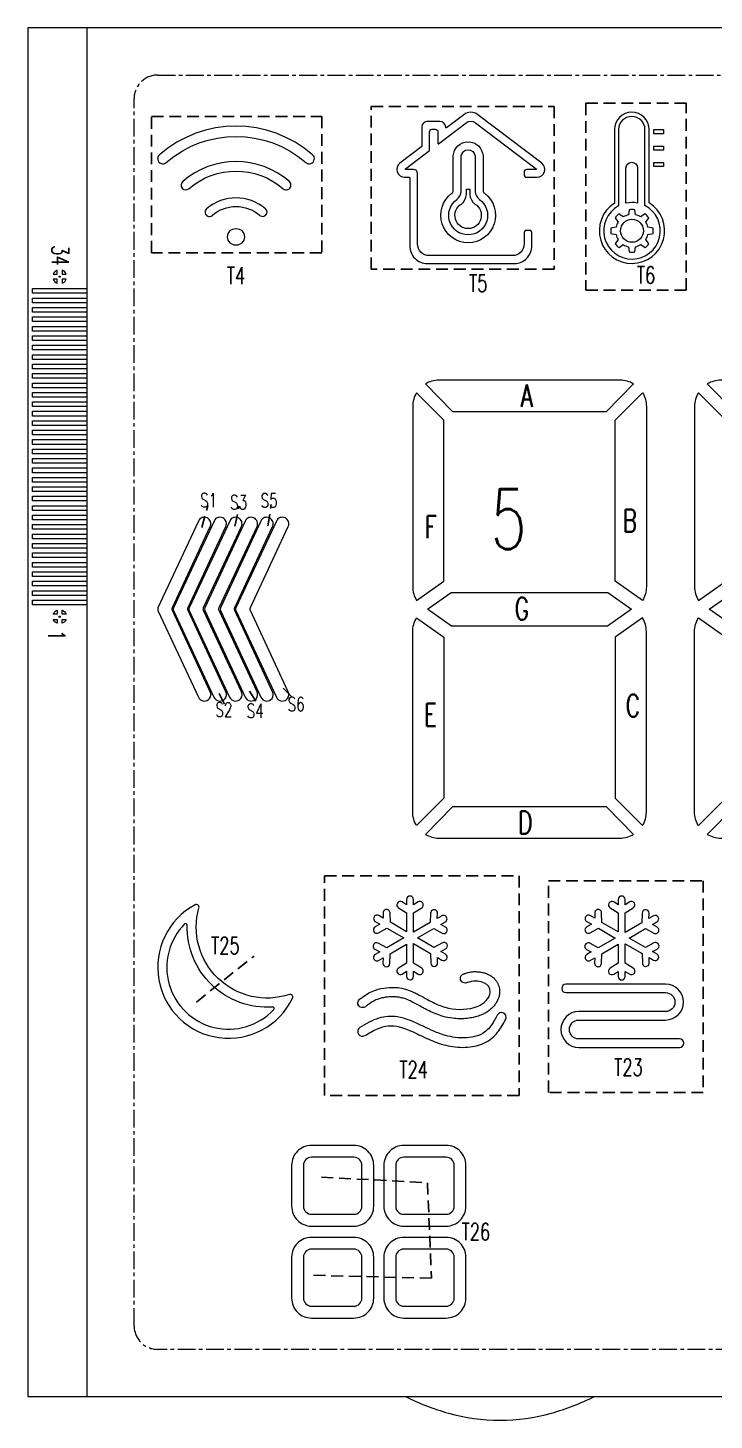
# Model space of a CAD drawing. Header units: millimetres. Extents: x 1979 to 4611, y 2266 to 2838.
# Drawn here: x 2974.8 to 3003.9, y 2682.5 to 2741.5 of the extents above; entities that cross this region are included whole.
import ezdxf

# ---------------------------------------------------------------- set-up
doc = ezdxf.new("R2010")
doc.units = ezdxf.units.MM
doc.linetypes.add('CENTER', pattern=[0.6, 0.375, -0.075, 0.075, -0.075])
doc.linetypes.add('DASHED', pattern=[0.75, 0.5, -0.25])
doc.layers.add('Dim', color=4, linetype='Continuous')
doc.layers.add('DWG', color=7, linetype='Continuous')
doc.layers.add('LCD', color=4, linetype='Continuous', lineweight=20)
doc.styles.get("Standard").update_dxf_attribs({"font": 'txt.shx', "bigfont": 'gbcbig.shx'})

# ---------------------------------------------------------------- blocks, each defined once
blk = doc.blocks.new('SPC')
at = {"layer": 'LCD'}
for points in [[(16.342, 52), (16.013, 52, -0.718034), (16.003, 52.03), (17.013, 52.798, 0.234266), (17.019, 52.811), (17.019, 53.589, -0.41484), (17.136, 53.705), (17.256, 53.704, -0.413587), (17.372, 53.588), (17.372, 53.105, 0.620396), (17.399, 53.092), (18.565, 53.979, -0.337132), (18.967, 53.979), (21.532, 52.028, -0.718303), (21.522, 51.998), (21.14, 51.998, 0.414318), (21.024, 51.882), (21.024, 51.783, 0.41411), (21.14, 51.667), (21.571, 51.667, 0.718303), (21.771, 52.262), (19.067, 54.319, 0.337132), (18.465, 54.319), (17.73, 53.76, -0.620396), (17.703, 53.773), (17.703, 53.787, 0.413587), (17.455, 54.035), (16.937, 54.036, 0.41484), (16.688, 53.788), (16.688, 52.968), (15.763, 52.264, 0.718034), (15.963, 51.669), (16.159, 51.668, -0.41411), (16.176, 51.652), (16.176, 48.761, 0.414214), (16.922, 48.015), (20.61, 48.015, 0.414214), (21.356, 48.761), (21.356, 49.299, 0.414214), (21.24, 49.415), (21.14, 49.415, 0.414214), (21.024, 49.299), (21.024, 48.844, -0.414214), (20.527, 48.346), (17.005, 48.346, -0.414214), (16.507, 48.844), (16.507, 51.834, 0.41411)], [(26.319, 53.687, 1), (24.851, 53.687), (24.851, 50.568, 3.486322), (26.319, 50.581)], [(11.779, 52.293, 1), (12.063, 52.621, 0.37367), (5.575, 52.621, 1), (5.859, 52.293, -0.37367)], [(25.026, 53.687), (25.026, 50.454, 4.039611), (26.144, 50.465), (26.144, 53.687, 1)], [(17.965, 50.989, 0.214015), (18.023, 51.099), (18.023, 52.573, -0.948577), (19.284, 52.573), (19.284, 51.099, 0.214015), (19.342, 50.989, -3.04756)], [(18.177, 50.725, 0.202499), (18.361, 51.068), (18.361, 52.573, -0.888352), (18.945, 52.573), (18.945, 51.068, 0.202499), (19.13, 50.725, -3.143835)], [(10.815, 51.183, 1), (11.078, 51.487, 0.37367), (6.56, 51.487, 1), (6.823, 51.183, -0.37367)], [(25.34, 50.57), (25.34, 52.059, -1), (25.829, 52.059), (25.829, 50.575, 0.103239)], [(9.833, 50.053, 1), (10.071, 50.327, 0.37367), (7.567, 50.327, 1), (7.805, 50.053, -0.37367)], [(18.367, 50.533, 0.204472), (18.582, 50.941), (18.584, 51.16), (18.723, 51.16), (18.724, 50.941, 0.204472), (18.94, 50.533, -3.624789)], [(24.918, 49.552), (24.7, 49.515, 0.064732), (24.701, 49.282), (24.918, 49.245, 0.084971), (25.008, 49.029), (24.881, 48.849, 0.064732), (25.046, 48.685), (25.226, 48.813, 0.084971), (25.442, 48.723), (25.48, 48.506, 0.064732), (25.712, 48.506), (25.749, 48.724, 0.084971), (25.965, 48.814), (26.146, 48.686, 0.064732), (26.31, 48.851), (26.182, 49.031, 0.084971), (26.271, 49.248), (26.489, 49.285, 0.064732), (26.489, 49.518), (26.271, 49.555, 0.084971), (26.181, 49.771), (26.308, 49.951, 0.064732), (26.144, 50.115), (25.963, 49.987, 0.084971), (25.747, 50.077), (25.709, 50.294, 0.064732), (25.477, 50.294), (25.44, 50.076, 0.084971), (25.224, 49.986), (25.043, 50.114, 0.064732), (24.879, 49.949), (25.007, 49.769, 0.084971)], [(16.303, 34.321, 0.139094), (16.469, 33.736), (17.623, 34.548), (17.623, 41.379), (16.469, 42.54, 0.139094), (16.303, 41.955)], [(17.417, 43.069, 0.136063), (16.843, 42.91), (17.997, 41.749), (24.509, 41.749), (25.663, 42.91, 0.136063), (25.09, 43.069)], [(26.203, 34.321, -0.139094), (26.037, 33.736), (24.883, 34.548), (24.883, 41.379), (26.037, 42.54, -0.139094), (26.203, 41.955)], [(28.244, 34.321, 0.139094), (28.41, 33.736), (29.564, 34.548), (29.564, 41.379), (28.41, 42.54, 0.139094), (28.244, 41.955)], [(28.784, 42.91), (29.938, 41.749), (36.45, 41.749), (37.604, 42.91, 0.136063), (37.031, 43.069), (29.358, 43.069, 0.136063)], [(7.728, 36.868, 1), (7.228, 37.101), (5.512, 33.421, 0.221646), (5.512, 33.311), (7.225, 29.638, 1.013416), (7.728, 29.864), (6.125, 33.303, -0.221714), (6.125, 33.43)], [(8.389, 36.868, 1), (7.889, 37.101), (6.173, 33.421, 0.221646), (6.173, 33.311), (7.886, 29.638, 1.013416), (8.389, 29.864), (6.785, 33.303, -0.221714), (6.785, 33.43)], [(9.05, 36.868, 1), (8.55, 37.101), (6.833, 33.421, 0.221646), (6.833, 33.311), (8.547, 29.638, 1.013416), (9.05, 29.864), (7.446, 33.303, -0.221714), (7.446, 33.43)], [(9.71, 36.868, 1), (9.21, 37.101), (7.494, 33.421, 0.221646), (7.494, 33.311), (9.207, 29.638, 1.013416), (9.71, 29.864), (8.107, 33.303, -0.221714), (8.107, 33.43)], [(10.371, 36.868, 1), (9.871, 37.101), (8.155, 33.421, 0.221646), (8.155, 33.311), (9.868, 29.638, 1.013416), (10.371, 29.864), (8.767, 33.303, -0.221714), (8.767, 33.43)], [(11.032, 36.868, 1), (10.532, 37.101), (8.815, 33.421, 0.221646), (8.815, 33.311), (10.529, 29.638, 1.013416), (11.032, 29.864), (9.428, 33.303, -0.221714), (9.428, 33.43)], [(17.623, 32.185), (17.623, 25.354), (16.469, 24.193, -0.139094), (16.303, 24.778), (16.303, 32.412, -0.139094), (16.469, 32.997)], [(24.883, 32.185), (24.883, 25.354), (26.037, 24.193, 0.139094), (26.203, 24.778), (26.203, 32.412, 0.139094), (26.037, 32.997)], [(29.564, 32.185), (29.564, 25.354), (28.41, 24.193, -0.139094), (28.244, 24.778), (28.244, 32.412, -0.139094), (28.41, 32.997)], [(25.09, 23.664, 0.136063), (25.663, 23.823), (24.509, 24.984), (17.997, 24.984), (16.843, 23.823, 0.136063), (17.417, 23.664)], [(37.031, 23.664, 0.136063), (37.604, 23.823), (36.45, 24.984), (29.938, 24.984), (28.784, 23.823, 0.136063), (29.358, 23.664)], [(7.091, 20.839, 1.37923), (11.215, 16.884, 0.66148), (11.081, 17.036, -0.601431), (7.248, 20.712, 0.66148)], [(17.541, 20.366), (17.346, 20.253), (17.353, 20.48, 1), (17.061, 20.488), (17.049, 20.082), (16.339, 19.672), (16.339, 20.496), (16.685, 20.71, 1), (16.532, 20.958), (16.339, 20.839), (16.339, 21.064, 1), (16.047, 21.064), (16.047, 20.839), (15.855, 20.958, 1), (15.702, 20.71), (16.047, 20.496), (16.047, 19.697), (15.357, 20.096), (15.345, 20.502, 1), (15.053, 20.493), (15.06, 20.267), (14.865, 20.379, 1), (14.719, 20.127), (14.914, 20.015), (14.715, 19.907, 1), (14.853, 19.65), (15.211, 19.843), (15.923, 19.432), (15.203, 19.016), (14.846, 19.209, 1), (14.707, 18.952), (14.906, 18.845), (14.716, 18.735, 1), (14.862, 18.482), (15.052, 18.592), (15.046, 18.366, 1), (15.337, 18.357), (15.349, 18.764), (16.047, 19.167), (16.047, 18.365), (15.702, 18.151, 1), (15.855, 17.903), (16.047, 18.022), (16.047, 17.802, 1), (16.339, 17.802), (16.339, 18.022), (16.532, 17.903, 1), (16.685, 18.151), (16.339, 18.365), (16.339, 19.192), (17.057, 18.777), (17.069, 18.371, 1), (17.36, 18.38), (17.354, 18.606), (17.544, 18.496, 1), (17.69, 18.749), (17.499, 18.859), (17.699, 18.966, 1), (17.56, 19.223), (17.202, 19.03), (16.507, 19.432), (17.195, 19.829), (17.553, 19.637, 1), (17.691, 19.894), (17.492, 20.001), (17.687, 20.113, 1)], [(25.304, 20.496), (25.651, 20.709, 1), (25.497, 20.958), (25.304, 20.839), (25.304, 21.064, 1), (25.012, 21.064), (25.012, 20.839), (24.82, 20.958, 1), (24.666, 20.709), (25.012, 20.496), (25.012, 19.696), (24.321, 20.095), (24.309, 20.501, 1), (24.017, 20.493), (24.024, 20.266), (23.829, 20.379, 1), (23.683, 20.126), (23.878, 20.014), (23.679, 19.906, 1), (23.817, 19.649), (24.175, 19.842), (24.888, 19.43), (24.168, 19.014), (23.81, 19.207, 1), (23.671, 18.95), (23.871, 18.843), (23.68, 18.733, 1), (23.826, 18.48), (24.017, 18.59), (24.01, 18.364, 1), (24.302, 18.355), (24.314, 18.762), (25.012, 19.165), (25.012, 18.363), (24.666, 18.149, 1), (24.82, 17.9), (25.012, 18.019), (25.012, 17.799, 1), (25.304, 17.799), (25.304, 18.019), (25.497, 17.9, 1), (25.651, 18.149), (25.304, 18.363), (25.304, 19.19), (26.023, 18.775), (26.035, 18.369, 1), (26.327, 18.377), (26.32, 18.604), (26.51, 18.494, 1), (26.656, 18.747), (26.466, 18.857), (26.665, 18.964, 1), (26.527, 19.221), (26.169, 19.028), (25.472, 19.43), (26.161, 19.828), (26.519, 19.635, 1), (26.658, 19.892), (26.458, 20), (26.653, 20.112, 1), (26.507, 20.365), (26.312, 20.253), (26.319, 20.479, 1), (26.027, 20.488), (26.015, 20.081), (25.304, 19.671)], [(10.369, 16.507, -0.441859), (6.749, 19.978, 0.68037), (6.639, 20.025, 1.013291), (10.421, 16.399, 0.68037)], [(18.59, 17.532, -1.016266), (18.467, 17.911, 0.014806), (18.501, 17.922, -0.015084), (18.631, 17.965, -0.042138), (18.81, 17.999, -0.035418), (18.982, 18.006, -0.028602), (19.144, 17.991, -0.023822), (19.3, 17.96, -0.036535), (19.467, 17.905, -0.039711), (19.601, 17.837, -0.032735), (19.691, 17.775, -0.037518), (19.776, 17.695, -0.03771), (19.85, 17.601, -0.035655), (19.907, 17.5, -0.03487), (19.95, 17.394, -0.036053), (19.977, 17.28, -0.038766), (19.988, 17.16, -0.041047), (19.979, 17.037, -0.018466), (19.968, 16.98, -0.016992), (19.954, 16.926, -0.015401), (19.936, 16.875, -0.013956), (19.917, 16.827, -0.023359), (19.874, 16.741, -0.027136), (19.804, 16.63, -0.033538), (19.696, 16.498, -0.032003), (19.574, 16.383, -0.030889), (19.44, 16.286, -0.029522), (19.299, 16.207, -0.034669), (19.086, 16.122, -0.029411), (18.813, 16.054, -0.026383), (18.54, 16.017, -0.02561), (18.266, 16.009, -0.025288), (17.993, 16.028, -0.038312), (17.592, 16.109, -0.045889), (17.001, 16.341, -0.005978), (16.876, 16.404, -0.004553), (16.715, 16.49, 0.011614), (16.268, 16.73, 0.029683), (15.994, 16.848, 0.02932), (15.818, 16.9, 0.029165), (15.636, 16.931, 0.027292), (15.447, 16.941, 0.013114), (15.351, 16.939, 0.012877), (15.255, 16.931, 0.012714), (15.159, 16.919, 0.012628), (15.063, 16.901, 0.026731), (14.879, 16.853, 0.029814), (14.707, 16.786, 0.033296), (14.55, 16.702, 0.020479), (14.389, 16.588, 0.002183), (14.301, 16.52, -1), (14.057, 16.835, -0.006712), (14.195, 16.94, -0.082648), (14.729, 17.222, -0.107137), (15.679, 17.327, -0.080322), (16.312, 17.149, -0.013124), (16.494, 17.062, -0.007808), (16.853, 16.869, 0.011823), (17.161, 16.706, 0.044328), (17.67, 16.501, 0.138633), (18.905, 16.484, 0.082465), (19.248, 16.635, 0.125105), (19.538, 16.957, 0.120319), (19.59, 17.152, 0.295573), (19.347, 17.523, 0.077837), (19.061, 17.6, 0.122996), (18.69, 17.566), (18.635, 17.547, -0.019427)], [(27.015, 17.116, -1), (27.015, 16.314), (23.345, 16.314, 1), (23.345, 14.795), (27.606, 14.795, 1), (27.606, 15.153), (23.345, 15.153, -1), (23.345, 15.956), (27.015, 15.956, 1), (27.015, 17.475), (22.796, 17.475, 1), (22.796, 17.116)], [(17.697, 15.302, -0.032613), (17.194, 15.482, -0.012231), (16.77, 15.675, 0.011254), (16.316, 15.887, 0.008922), (16.175, 15.944, 0.05621), (15.655, 16.087, 0.107877), (14.866, 16.033, 0.049817), (14.465, 15.864, 0.018829), (14.071, 15.633, 1), (14.281, 15.295, -0.006601), (14.532, 15.447, -0.027598), (14.807, 15.588, -0.166889), (15.745, 15.665, -0.036831), (16.074, 15.556, -0.016826), (16.56, 15.335, 0.020629), (17.241, 15.034, 0.055372), (18.003, 14.83, 0.073405), (18.836, 14.828, 0.045148), (19.18, 14.912, 0.12491), (19.798, 15.314, 0.066187), (20.165, 15.838, 0.005155), (20.239, 15.979, 1), (19.885, 16.161, -0.012908), (19.77, 15.947, -0.05768), (19.509, 15.588, -0.060537), (19.289, 15.403, -0.090325), (18.877, 15.24, -0.044699), (18.525, 15.198, -0.077914)], [(13.812, 7.222, 0.414214), (14.653, 8.063), (14.653, 9.799, 0.414214), (13.812, 10.64), (12.016, 10.64, 0.414214), (11.175, 9.799), (11.175, 8.063, 0.414214), (12.016, 7.222)], [(15.925, 10.64, 0.414214), (15.084, 9.799), (15.084, 8.063, 0.414214), (15.925, 7.222), (17.721, 7.222, 0.414214), (18.562, 8.063), (18.562, 9.799, 0.414214), (17.721, 10.64)], [(13.812, 7.722, 0.414214), (14.153, 8.063), (14.153, 9.799, 0.414214), (13.812, 10.14), (12.016, 10.14, 0.414214), (11.675, 9.799), (11.675, 8.063, 0.414214), (12.016, 7.722)], [(15.925, 10.14, 0.414214), (15.584, 9.799), (15.584, 8.063, 0.414214), (15.925, 7.722), (17.721, 7.722, 0.414214), (18.062, 8.063), (18.062, 9.799, 0.414214), (17.721, 10.14)], [(13.812, 3.328, 0.414214), (14.653, 4.169), (14.653, 5.905, 0.414214), (13.812, 6.746), (12.016, 6.746, 0.414214), (11.175, 5.905), (11.175, 4.169, 0.414214), (12.016, 3.328)], [(15.925, 6.746, 0.414214), (15.084, 5.905), (15.084, 4.169, 0.414214), (15.925, 3.328), (17.721, 3.328, 0.414214), (18.562, 4.169), (18.562, 5.905, 0.414214), (17.721, 6.746)], [(13.812, 3.828, 0.414214), (14.153, 4.169), (14.153, 5.905, 0.414214), (13.812, 6.246), (12.016, 6.246, 0.414214), (11.675, 5.905), (11.675, 4.169, 0.414214), (12.016, 3.828)], [(15.925, 6.246, 0.414214), (15.584, 5.905), (15.584, 4.169, 0.414214), (15.925, 3.828), (17.721, 3.828, 0.414214), (18.062, 4.169), (18.062, 5.905, 0.414214), (17.721, 6.246)]]:
    blk.add_lwpolyline(points, format="xyb", close=True, dxfattribs=at)
for points in [[(26.934, 53.512), (26.526, 53.512), (26.526, 53.687), (26.934, 53.687)], [(26.934, 52.818), (26.526, 52.818), (26.526, 52.993), (26.934, 52.993)], [(26.934, 52.124), (26.526, 52.124), (26.526, 52.3), (26.934, 52.3)], [(24.567, 34.078), (25.579, 33.366), (24.557, 32.648), (17.949, 32.648), (16.927, 33.366), (17.939, 34.078)], [(36.508, 34.078), (37.52, 33.366), (36.498, 32.648), (29.89, 32.648), (28.868, 33.366), (29.88, 34.078)]]:
    blk.add_lwpolyline(points, close=True, dxfattribs=at)
for centre, radius in [((25.595, 49.4), 0.486), ((8.819, 49.141), 0.355)]:
    blk.add_circle(centre, radius, dxfattribs=at)
blk = doc.blocks.new('DWG')
at = {"layer": 'LCD'}
for points in [[(0, 58), (0, 0), (72.5, 0), (72.5, 58)], [(2.5, 46.75), (0.2, 46.75), (0.2, 46.95), (2.5, 46.95)], [(2.5, 46.35), (0.2, 46.35), (0.2, 46.55), (2.5, 46.55)], [(2.5, 45.95), (0.2, 45.95), (0.2, 46.15), (2.5, 46.15)], [(2.5, 45.55), (0.2, 45.55), (0.2, 45.75), (2.5, 45.75)], [(2.5, 45.15), (0.2, 45.15), (0.2, 45.35), (2.5, 45.35)], [(2.5, 44.75), (0.2, 44.75), (0.2, 44.95), (2.5, 44.95)], [(2.5, 44.35), (0.2, 44.35), (0.2, 44.55), (2.5, 44.55)], [(2.5, 43.95), (0.2, 43.95), (0.2, 44.15), (2.5, 44.15)], [(2.5, 43.55), (0.2, 43.55), (0.2, 43.75), (2.5, 43.75)], [(2.5, 43.15), (0.2, 43.15), (0.2, 43.35), (2.5, 43.35)], [(2.5, 42.75), (0.2, 42.75), (0.2, 42.95), (2.5, 42.95)], [(2.5, 42.35), (0.2, 42.35), (0.2, 42.55), (2.5, 42.55)], [(2.5, 41.95), (0.2, 41.95), (0.2, 42.15), (2.5, 42.15)], [(2.5, 41.55), (0.2, 41.55), (0.2, 41.75), (2.5, 41.75)], [(2.5, 41.15), (0.2, 41.15), (0.2, 41.35), (2.5, 41.35)], [(2.5, 40.75), (0.2, 40.75), (0.2, 40.95), (2.5, 40.95)], [(2.5, 40.35), (0.2, 40.35), (0.2, 40.55), (2.5, 40.55)], [(2.5, 39.95), (0.2, 39.95), (0.2, 40.15), (2.5, 40.15)], [(2.5, 39.55), (0.2, 39.55), (0.2, 39.75), (2.5, 39.75)], [(2.5, 39.15), (0.2, 39.15), (0.2, 39.35), (2.5, 39.35)], [(2.5, 38.75), (0.2, 38.75), (0.2, 38.95), (2.5, 38.95)], [(2.5, 38.35), (0.2, 38.35), (0.2, 38.55), (2.5, 38.55)], [(2.5, 37.95), (0.2, 37.95), (0.2, 38.15), (2.5, 38.15)], [(2.5, 37.55), (0.2, 37.55), (0.2, 37.75), (2.5, 37.75)], [(2.5, 37.15), (0.2, 37.15), (0.2, 37.35), (2.5, 37.35)], [(2.5, 36.75), (0.2, 36.75), (0.2, 36.95), (2.5, 36.95)], [(2.5, 36.35), (0.2, 36.35), (0.2, 36.55), (2.5, 36.55)], [(2.5, 35.95), (0.2, 35.95), (0.2, 36.15), (2.5, 36.15)], [(2.5, 35.55), (0.2, 35.55), (0.2, 35.75), (2.5, 35.75)], [(2.5, 35.15), (0.2, 35.15), (0.2, 35.35), (2.5, 35.35)], [(2.5, 34.75), (0.2, 34.75), (0.2, 34.95), (2.5, 34.95)], [(2.5, 34.35), (0.2, 34.35), (0.2, 34.55), (2.5, 34.55)], [(2.5, 33.95), (0.2, 33.95), (0.2, 34.15), (2.5, 34.15)], [(2.5, 33.55), (0.2, 33.55), (0.2, 33.75), (2.5, 33.75)]]:
    blk.add_lwpolyline(points, close=True, dxfattribs=at)
blk.add_lwpolyline([(2.5, 58), (2.5, 0)], dxfattribs=at)
at = {"layer": 'LCD', "linetype": 'CENTER', "ltscale": 2}
blk.add_lwpolyline([(70.5, 55), (70.5, 3, -0.414214), (69.5, 2), (5.5, 2, -0.414214), (4.5, 3), (4.5, 55, -0.414214), (5.5, 56), (69.5, 56, -0.414214)], format="xyb", close=True, dxfattribs=at)
at = {"layer": 'LCD'}
for points in [[(1.24, 47.734, 0.207908), (1.071, 47.565), (1.24, 47.565)], [(1.24, 47.176), (1.24, 47.345), (1.071, 47.345, 0.207908)], [(1.46, 47.565), (1.629, 47.565, 0.207908), (1.46, 47.734)], [(1.46, 47.345), (1.46, 47.176, 0.207908), (1.629, 47.345)], [(1.24, 33.324), (1.24, 33.155), (1.071, 33.155, -0.207908)], [(1.46, 33.155), (1.46, 33.324, -0.207908), (1.629, 33.155)], [(1.24, 32.766, -0.207908), (1.071, 32.935), (1.24, 32.935)], [(1.46, 32.935), (1.629, 32.935, -0.207908), (1.46, 32.766)]]:
    blk.add_lwpolyline(points, format="xyb", close=True, dxfattribs=at)
blk.add_lwpolyline([(16, 0, 0.049067), (17.818, -0.702, 0.066912), (20, -1, 0.066912), (22.182, -0.702, 0.049067), (24, 0)], format="xyb", dxfattribs=at)
for centre in [(1.35, 47.455), (1.35, 33.045)]:
    blk.add_circle(centre, 0.025, dxfattribs=at)
blk.add_blockref('SPC', (0, 0), dxfattribs=at)
at = {"layer": 'LCD', "width": 0.7}
for s, p in [('34', (1.012, 48.786)), ('1', (0.855, 32.474))]:
    blk.add_text(s, height=0.72, rotation=270, dxfattribs=at).set_placement(p)

msp = doc.modelspace()

# ---------------------------------------------------------------- linework, layer by layer
at = {"layer": 'Dim', "linetype": 'DASHED'}
for p, q in [((2982.17344, 2720.33623), (2982.42809, 2721.265)), ((2983.57431, 2720.39357), (2983.75802, 2721.24431)), ((2984.9768, 2720.40701), (2985.11571, 2721.31595)), ((2985.61888, 2713.53014), (2986.0316, 2713.10724)), ((2982.90445, 2713.29702), (2983.14229, 2712.84266)), ((2984.19703, 2713.40496), (2984.5398, 2712.84225)), ((2981.94656, 2700.22851), (2984.38609, 2702.17793)), ((2987.24603, 2692.80886), (2991.73264, 2692.56829)), ((2991.73264, 2692.56829), (2991.90773, 2688.52234)), ((2991.90773, 2688.52234), (2986.83019, 2688.65356))]:
    msp.add_line(p, q, dxfattribs=at)
for points in [[(2998.44775, 2730.39939), (3002.6993, 2730.39939), (3002.6993, 2738.31309), (2998.44775, 2738.31309)], [(2980.0488, 2737.75412), (2987.25732, 2737.75412), (2987.25732, 2731.98249), (2980.0488, 2731.98249)], [(2989.35408, 2738.18154), (2997.10329, 2738.18154), (2997.10329, 2731.2848), (2989.35408, 2731.2848)], [(2987.37773, 2705.57737), (2995.61454, 2705.57737), (2995.61454, 2696.27433), (2987.37773, 2696.27433)], [(2996.86158, 2705.36678), (3003.41889, 2705.36678), (3003.41889, 2696.4014), (2996.86158, 2696.4014)]]:
    msp.add_lwpolyline(points, close=True, dxfattribs=at)

# ---------------------------------------------------------------- block references
at = {"layer": 'DWG'}
msp.add_blockref('DWG', (2974.80466, 2683.51092), dxfattribs=at)

# ---------------------------------------------------------------- texts
at = {"layer": 'Dim', "width": 0.7}
for s, height, p in [('T4', 0.72, (2983.23752, 2730.64651)), ('T6', 0.72, (3000.60763, 2730.67346)), ('T5', 0.72, (2993.49808, 2730.32693)), ('A', 0.95129, (2995.69194, 2725.45075)), ('S1', 0.6, (2982.10382, 2721.19265)), ('S3', 0.6, (2983.37608, 2721.10663)), ('S5', 0.6, (2984.66412, 2721.17885)), ('5', 2.53678, (2994.41689, 2719.41983)), ('B', 0.95129, (3000.0114, 2720.15434)), ('F', 0.95129, (2991.61678, 2719.88707)), ('G', 0.95129, (2995.42974, 2716.42318)), ('S2', 0.6, (2982.75101, 2712.32003)), ('S4', 0.6, (2984.07597, 2712.26815)), ('S6', 0.6, (2985.81353, 2712.5529)), ('E', 0.95129, (2991.59503, 2711.92253)), ('C', 0.95129, (3000.13595, 2712.31163)), ('D', 0.95129, (2995.57965, 2707.35916)), ('T25', 0.72, (2982.56944, 2702.25882)), ('T24', 0.72, (2990.54671, 2697.00058)), ('T23', 0.72, (2999.64739, 2697.10578)), ('T26', 0.72, (2993.18194, 2690.13683))]:
    msp.add_text(s, height=height, dxfattribs=at).set_placement(p)

doc.saveas('drawing.dxf')
